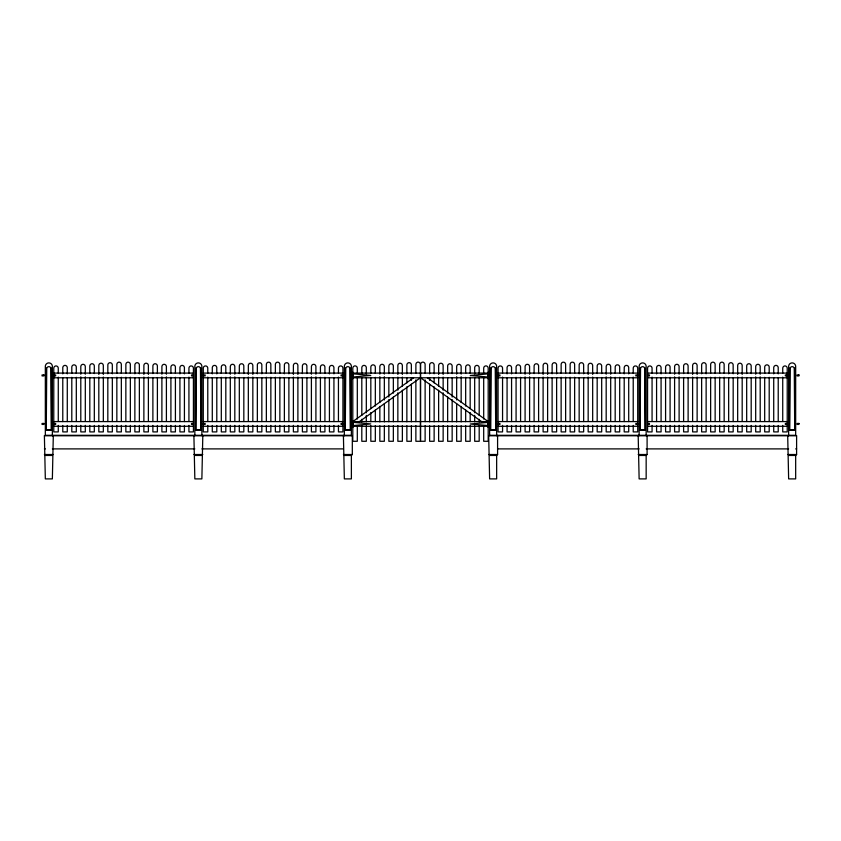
<?xml version="1.0" encoding="UTF-8"?>
<svg xmlns="http://www.w3.org/2000/svg" width="841" height="841" viewBox="0 0 841 841"><rect width="100%" height="100%" fill="white"/><g stroke="black" fill="none" stroke-linecap="round" stroke-linejoin="round"><path stroke-width="1.26" d="M352.537 427.26L352.537 425.62M352.537 422.298L352.537 420.668M352.537 378.755L352.537 377.104M352.537 373.782L352.537 372.164M352.652 427.26L352.652 420.668M352.652 378.755L352.652 372.164M352.074 425.62L352.8 425.62L352.8 422.298L352.232 422.298M352.747 373.782L352.074 373.782L352.8 373.793L352.432 377.104M46.35 368.085L46.266 430.15L51.427 430.15L51.343 368.085M195.858 368.085L195.774 430.15L200.936 430.15L200.852 368.085M345.367 368.085L345.283 430.15L350.445 430.15L350.361 368.085M490.639 368.085L490.555 430.15L495.717 430.15L495.633 368.085M640.148 368.085L640.064 430.15L645.226 430.15L645.142 368.085M789.657 368.085L789.573 430.15L794.734 430.15L794.65 368.085M46.266 430.15L46.739 368.747A2.113 2.113 0 0 1 48.841 366.644A2.113 2.113 0 0 1 50.954 368.747L51.427 430.15M344.347 435.302L343.412 435.775L344.347 478.897L351.38 478.897L351.38 455.454L352.316 454.518L352.316 435.775L351.38 435.302L45.33 435.302L44.394 435.775L45.33 478.897L52.363 478.897L53.298 435.712L52.363 435.302M195.774 430.15L196.247 368.747A2.113 2.113 0 0 1 198.36 366.644A2.113 2.113 0 0 1 200.463 368.747L200.936 430.15M194.839 435.302L193.903 435.775L194.839 478.897L201.872 478.897L202.807 435.712L201.872 435.302M345.283 430.15L345.756 368.747A2.113 2.113 0 0 1 347.869 366.644A2.113 2.113 0 0 1 349.972 368.747L350.445 430.15M490.555 430.15L491.028 368.747A2.113 2.113 0 0 1 493.131 366.644A2.113 2.113 0 0 1 495.244 368.747L495.717 430.15M788.637 435.302L787.702 435.775L788.637 478.897L795.67 478.897L795.67 455.454L796.606 454.518L796.606 435.775L795.67 435.302L489.62 435.302L488.684 435.775L489.62 478.897L496.653 478.897L496.653 455.454L497.588 454.518L497.588 435.712L496.653 435.302M640.064 430.15L640.537 368.747A2.113 2.113 0 0 1 642.64 366.644A2.113 2.113 0 0 1 644.753 368.747L645.226 430.15M639.128 435.302L638.193 435.775L639.128 478.897L646.161 478.897L646.161 455.454L647.097 454.518L647.097 435.712L646.161 435.302M789.573 430.15L790.046 368.747A2.113 2.113 0 0 1 792.159 366.644A2.113 2.113 0 0 1 794.261 368.747L794.734 430.15M413.53 377.788L352.8 421.583L420.384 421.583M359.475 421.583L420.384 377.788L352.8 377.788M352.8 425.62L370.765 423.938L352.8 422.298M488.253 373.782L488.926 373.782L470.256 375.496L488.926 377.104M488.768 422.298L470.256 424.011L488.926 425.62M193.903 435.712L194.839 435.659L194.839 366.413A3.511 3.511 0 0 1 198.36 362.892A3.511 3.511 0 0 1 201.872 366.413L201.872 435.659L202.807 435.712M343.412 435.712L344.347 435.659L344.347 366.413A3.511 3.511 0 0 1 347.869 362.892A3.511 3.511 0 0 1 351.38 366.413L351.38 435.302M638.193 435.712L639.128 435.659L639.128 366.413A3.511 3.511 0 0 1 642.64 362.892A3.511 3.511 0 0 1 646.161 366.413L646.161 435.659L647.097 435.712M787.702 435.712L788.637 435.659L788.637 366.413A3.511 3.511 0 0 1 792.159 362.892A3.511 3.511 0 0 1 795.67 366.413L795.67 435.302M352.074 372.164L352.8 372.164M488.2 372.164L488.926 372.164M53.771 373.089L193.43 373.089M203.28 373.089L342.939 373.089M352.8 373.089L420.384 373.089M420.616 373.089L488.2 373.089M498.061 373.089L637.72 373.089M647.57 373.089L787.229 373.089M53.771 374.949L55.643 374.949L55.643 375.916L53.771 375.916M193.43 374.949L191.559 374.949L191.559 375.916L193.43 375.916M203.28 374.949L205.151 374.949L205.151 375.916L203.28 375.916M342.939 374.939L341.068 374.939L341.068 375.906L342.939 375.906M498.061 374.949L499.932 374.949L499.932 375.916L498.061 375.916M637.72 374.949L635.849 374.949L635.849 375.916L637.72 375.916M647.57 374.949L649.441 374.949L649.441 375.916L647.57 375.916M787.229 374.949L785.357 374.949L785.357 375.916L787.229 375.916M352.074 377.104L370.765 375.433L352.8 373.793M488.568 377.104L488.2 373.793M53.771 377.788L193.43 377.788M203.28 377.788L342.939 377.788M488.2 377.788L420.616 377.788L481.525 421.583M498.061 377.788L637.72 377.788M647.57 377.788L787.229 377.788M352.074 378.755L352.8 378.755M488.2 378.755L488.926 378.755M352.074 420.668L352.8 420.668M488.2 420.668L488.926 420.668M53.771 421.583L193.43 421.583M203.28 421.583L342.939 421.583M420.616 421.583L488.2 421.583L427.47 377.788M498.061 421.583L637.72 421.583M647.57 421.583L787.229 421.583M53.771 423.454L55.643 423.454L55.643 424.421L53.771 424.421M193.43 423.454L191.559 423.454L191.559 424.421L193.43 424.421M203.28 423.454L205.151 423.454L205.151 424.421L203.28 424.421M342.939 423.444L341.068 423.444L341.068 424.411L342.939 424.411M498.061 423.454L499.932 423.454L499.932 424.421L498.061 424.421M637.72 423.454L635.849 423.454L635.849 424.421L637.72 424.421M647.57 423.454L649.441 423.454L649.441 424.421L647.57 424.421M787.229 423.454L785.357 423.454L785.357 424.421L787.229 424.421M53.771 426.282L193.43 426.282M203.28 426.282L342.939 426.282M352.8 426.282L420.384 426.282M420.616 426.282L488.2 426.282M498.061 426.282L637.72 426.282M647.57 426.282L787.229 426.282M352.074 427.26L352.8 427.26M488.2 427.26L488.926 427.26M46.739 429.677L50.954 429.677M196.247 429.677L200.463 429.677M345.756 429.677L349.972 429.677M491.028 429.677L495.244 429.677M640.537 429.677L644.753 429.677M790.046 429.677L794.261 429.677M44.394 435.775L352.316 435.775M488.684 435.775L796.606 435.775M44.394 448.894L45.33 448.894M52.363 448.894L194.839 448.894M201.872 448.894L343.412 448.894M497.588 448.894L639.128 448.894M646.161 448.894L788.637 448.894M795.67 448.894L796.606 448.894M44.394 454.518L53.298 454.518M193.903 454.518L202.807 454.518M343.412 454.518L352.316 454.518M488.684 454.518L497.588 454.518M638.193 454.518L647.097 454.518M787.702 454.518L796.606 454.518M45.33 455.454L52.363 455.454M194.839 455.454L201.872 455.454M344.347 455.454L351.38 455.454M489.62 455.454L496.653 455.454M639.128 455.454L646.161 455.454M788.637 455.454L795.67 455.454M497.588 435.712L496.653 435.659L496.653 366.413A3.511 3.511 0 0 0 493.131 362.892A3.511 3.511 0 0 0 489.62 366.413L489.62 435.302M53.298 435.712L52.363 435.659L52.363 366.413A3.511 3.511 0 0 0 48.841 362.892A3.511 3.511 0 0 0 45.33 366.413L45.33 435.302M488.2 422.298L488.2 425.62M782.729 373.183L782.74 367.843A2.26 2.26 0 0 1 787.218 367.843L787.229 431.906L782.729 431.906L782.729 425.388M782.729 377.104L782.729 421.467M778.219 373.877L778.209 367.307A2.26 2.26 0 0 0 773.731 367.307L773.72 373.877M778.219 377.746L778.219 421.593M778.219 425.462L778.219 431.906L773.72 431.906L773.72 425.462M773.72 377.746L773.72 421.593M769.2 373.393L769.189 366.76A2.26 2.26 0 0 0 764.711 366.76L764.69 373.393M769.2 377.294L769.2 421.509M769.2 425.409L769.2 431.906L764.69 431.906L764.69 425.409M764.69 377.294L764.69 421.509M760.201 374.224L760.19 366.234A2.26 2.26 0 0 0 755.712 366.234L755.691 374.224M760.201 376.842L760.201 421.425M760.201 425.357L760.201 431.906L755.691 431.906L755.691 425.357M755.691 376.842L755.691 421.425M751.192 373.593L751.181 365.698A2.26 2.26 0 0 0 746.692 365.698L746.682 373.593M751.192 377.483L751.192 421.541M751.192 425.43L751.192 431.906L746.682 431.906L746.682 425.43M746.682 377.483L746.682 421.541M742.183 374.434L742.172 365.162A2.26 2.26 0 0 0 737.683 365.162L737.673 374.434M742.183 377.041L742.183 421.457M742.183 425.378L742.183 431.906L737.673 431.906L737.673 425.378M737.673 377.041L737.673 421.457M733.173 373.793L733.152 364.616A2.26 2.26 0 0 0 728.674 364.616L728.663 373.793M733.173 377.662L733.173 421.572M733.173 425.451L733.173 431.906L728.663 431.906L728.663 425.451M728.663 377.662L728.663 421.572M724.154 373.33L724.143 364.079A2.26 2.26 0 0 0 719.665 364.079L719.654 373.33M724.154 377.231L724.154 421.499M724.154 425.399L724.154 431.906L719.654 431.906L719.654 425.399M719.654 377.231L719.654 421.499M715.144 373.33L715.134 364.079A2.26 2.26 0 0 0 710.656 364.079L710.645 373.33M715.144 377.231L715.144 421.499M715.144 425.399L715.144 431.906L710.645 431.906L710.645 425.399M710.645 377.231L710.645 421.499M706.135 373.793L706.125 364.616A2.26 2.26 0 0 0 701.646 364.616L701.636 373.793M706.135 377.662L706.135 421.572M706.135 425.451L706.135 431.906L701.636 431.906L701.636 425.451M701.636 377.662L701.636 421.572M697.126 374.434L697.115 365.162A2.26 2.26 0 0 0 692.627 365.162L692.616 374.434M697.126 377.041L697.126 421.457M697.126 425.378L697.126 431.906L692.616 431.906L692.616 425.378M692.616 377.041L692.616 421.457M688.117 373.593L688.106 365.698A2.26 2.26 0 0 0 683.617 365.698L683.607 373.593M688.117 377.483L688.117 421.541M688.117 425.43L688.117 431.906L683.607 431.906L683.607 425.43M683.607 377.483L683.607 421.541M679.107 374.224L679.086 366.234A2.26 2.26 0 0 0 674.608 366.234L674.598 374.224M679.107 376.842L679.107 421.425M679.107 425.357L679.107 431.906L674.598 431.906L674.598 425.357M674.598 376.842L674.598 421.425M670.088 373.393L670.077 366.76A2.26 2.26 0 0 0 665.599 366.76L665.588 373.393M670.088 377.294L670.088 421.509M670.088 425.409L670.088 431.906L665.588 431.906L665.588 425.409M665.588 377.294L665.588 421.509M661.079 373.877L661.068 367.307A2.26 2.26 0 0 0 656.59 367.307L656.579 373.877M661.079 377.746L661.079 421.593M661.079 425.462L661.079 431.906L656.579 431.906L656.579 425.462M656.579 377.746L656.579 421.593M652.069 373.183L652.059 367.843A2.26 2.26 0 0 0 647.581 367.843L647.57 431.906L652.069 431.906L652.069 425.388M652.069 377.104L652.069 421.467M633.22 373.183L633.231 367.843A2.26 2.26 0 0 1 637.709 367.843L637.72 431.906L633.22 431.906L633.22 425.388M633.22 377.104L633.22 421.467M628.711 373.877L628.7 367.307A2.26 2.26 0 0 0 624.222 367.307L624.201 373.877M628.711 377.746L628.711 421.593M628.711 425.462L628.711 431.906L624.201 431.906L624.201 425.462M624.201 377.746L624.201 421.593M619.691 373.393L619.68 366.76A2.26 2.26 0 0 0 615.192 366.76L615.181 373.393M619.691 377.294L619.691 421.509M619.691 425.409L619.691 431.906L615.181 431.906L615.181 425.409M615.181 377.294L615.181 421.509M610.692 374.224L610.682 366.234A2.26 2.26 0 0 0 606.193 366.234L606.182 374.224M610.692 376.842L610.692 421.425M610.692 425.357L610.692 431.906L606.182 431.906L606.182 425.357M606.182 376.842L606.182 421.425M601.683 373.593L601.672 365.698A2.26 2.26 0 0 0 597.184 365.698L597.173 373.593M601.683 377.483L601.683 421.541M601.683 425.43L601.683 431.906L597.173 431.906L597.173 425.43M597.173 377.483L597.173 421.541M592.674 374.434L592.653 365.162A2.26 2.26 0 0 0 588.174 365.162L588.164 374.434M592.674 377.041L592.674 421.457M592.674 425.378L592.674 431.906L588.164 431.906L588.164 425.378M588.164 377.041L588.164 421.457M583.654 373.793L583.643 364.616A2.26 2.26 0 0 0 579.165 364.616L579.155 373.793M583.654 377.662L583.654 421.572M583.654 425.451L583.654 431.906L579.155 431.906L579.155 425.451M579.155 377.662L579.155 421.572M574.645 373.33L574.634 364.079A2.26 2.26 0 0 0 570.156 364.079L570.145 373.33M574.645 377.231L574.645 421.499M574.645 425.399L574.645 431.906L570.145 431.906L570.145 425.399M570.145 377.231L570.145 421.499M565.636 373.33L565.625 364.079A2.26 2.26 0 0 0 561.147 364.079L561.136 373.33M565.636 377.231L565.636 421.499M565.636 425.399L565.636 431.906L561.136 431.906L561.136 425.399M561.136 377.231L561.136 421.499M556.626 373.793L556.616 364.616A2.26 2.26 0 0 0 552.138 364.616L552.117 373.793M556.626 377.662L556.626 421.572M556.626 425.451L556.626 431.906L552.117 431.906L552.117 425.451M552.117 377.662L552.117 421.572M547.617 374.434L547.607 365.162A2.26 2.26 0 0 0 543.118 365.162L543.107 374.434M547.617 377.041L547.617 421.457M547.617 425.378L547.617 431.906L543.107 431.906L543.107 425.378M543.107 377.041L543.107 421.457M538.608 373.593L538.597 365.698A2.26 2.26 0 0 0 534.109 365.698L534.098 373.593M538.608 377.483L538.608 421.541M538.608 425.43L538.608 431.906L534.098 431.906L534.098 425.43M534.098 377.483L534.098 421.541M529.599 374.224L529.578 366.234A2.26 2.26 0 0 0 525.099 366.234L525.089 374.224M529.599 376.842L529.599 421.425M529.599 425.357L529.599 431.906L525.089 431.906L525.089 425.357M525.089 376.842L525.089 421.425M520.579 373.393L520.568 366.76A2.26 2.26 0 0 0 516.09 366.76L516.08 373.393M520.579 377.294L520.579 421.509M520.579 425.409L520.579 431.906L516.08 431.906L516.08 425.409M516.08 377.294L516.08 421.509M511.57 373.877L511.559 367.307A2.26 2.26 0 0 0 507.081 367.307L507.07 373.877M511.57 377.746L511.57 421.593M511.57 425.462L511.57 431.906L507.07 431.906L507.07 425.462M507.07 377.746L507.07 421.593M502.561 373.183L502.55 367.843A2.26 2.26 0 0 0 498.072 367.843L498.061 431.906L502.561 431.906L502.561 425.388M502.561 377.104L502.561 421.467M488.463 372.164L488.463 373.782M488.463 377.104L488.463 378.755M488.463 420.668L488.463 422.298M488.463 425.62L488.463 427.26M488.348 372.164L488.348 378.755M488.348 420.668L488.348 427.26M483.691 373.204L483.701 367.843A2.26 2.26 0 0 1 488.19 367.843L488.2 441.283L483.691 441.283L483.691 425.567M483.691 377.136L483.691 419.028M479.191 373.909L479.17 367.307A2.26 2.26 0 0 0 474.692 367.307L474.681 373.909M479.191 377.798L479.191 415.37M479.191 419.26L479.191 421.846M479.191 425.735L479.191 441.283L474.681 441.283L474.681 425.735M474.681 377.798L474.681 412.773M474.681 415.37L474.681 421.846M470.172 373.415L470.161 366.76A2.26 2.26 0 0 0 465.683 366.76L465.672 373.415M470.172 377.336L470.172 408.652M470.172 412.574L470.172 421.709M470.172 425.62L470.172 441.283L465.672 441.283L465.672 425.62M465.672 377.336L465.672 406.045M465.672 409.956L465.672 421.709M461.162 374.108L461.152 366.234A2.26 2.26 0 0 0 456.674 366.234L456.663 374.108M461.162 376.694L461.162 402.524M461.162 406.403L461.162 421.909M461.162 425.777L461.162 441.283L456.663 441.283L456.663 425.777M456.663 376.694L456.663 399.948M456.663 403.817L456.663 421.909M452.153 373.625L452.143 365.698A2.26 2.26 0 0 0 447.664 365.698L447.654 373.625M452.153 377.535L452.153 397.047M452.153 399.654L452.153 421.762M452.153 425.672L452.153 441.283L447.654 441.283L447.654 425.672M447.654 377.535L447.654 393.146M447.654 397.047L447.654 421.762M443.144 374.455L443.133 365.162A2.26 2.26 0 0 0 438.655 365.162L438.634 374.455M443.144 377.083L443.144 390.182M443.144 392.8L443.144 421.625M443.144 425.557L443.144 441.283L438.634 441.283L438.634 425.557M438.634 377.083L438.634 386.25M438.634 390.182L438.634 421.625M434.135 373.825L434.124 364.616A2.26 2.26 0 0 0 429.635 364.616L429.625 373.825M434.135 377.725L434.135 382.907M434.135 386.797L434.135 421.825M434.135 425.714L434.135 441.283L429.625 441.283L429.625 425.714M429.625 377.725L429.625 380.311M429.625 384.211L429.625 421.825M425.125 373.362L425.115 364.079A2.26 2.26 0 0 0 420.626 364.079L420.616 441.283L425.125 441.283L425.125 425.609M425.125 379.89L425.125 421.688M415.875 373.362L415.885 364.079A2.26 2.26 0 0 1 420.374 364.079L420.384 441.283L415.875 441.283L415.875 425.609M415.875 379.89L415.875 421.688M411.375 373.825L411.365 364.616A2.26 2.26 0 0 0 406.876 364.616L406.865 373.825M411.375 377.725L411.375 380.311M411.375 384.211L411.375 421.825M411.375 425.714L411.375 441.283L406.865 441.283L406.865 425.714M406.865 377.725L406.865 382.907M406.865 386.797L406.865 421.825M402.366 374.455L402.345 365.162A2.26 2.26 0 0 0 397.867 365.162L397.856 374.455M402.366 377.083L402.366 386.25M402.366 390.182L402.366 421.625M402.366 425.557L402.366 441.283L397.856 441.283L397.856 425.557M397.856 377.083L397.856 390.182M397.856 392.8L397.856 421.625M393.346 373.625L393.336 365.698A2.26 2.26 0 0 0 388.857 365.698L388.847 373.625M393.346 377.535L393.346 393.146M393.346 397.047L393.346 421.762M393.346 425.672L393.346 441.283L388.847 441.283L388.847 425.672M388.847 377.535L388.847 397.047M388.847 399.654L388.847 421.762M384.337 374.108L384.326 366.234A2.26 2.26 0 0 0 379.848 366.234L379.838 374.108M384.337 376.694L384.337 399.948M384.337 403.817L384.337 421.909M384.337 425.777L384.337 441.283L379.838 441.283L379.838 425.777M379.838 376.694L379.838 402.524M379.838 406.403L379.838 421.909M375.328 373.415L375.317 366.76A2.26 2.26 0 0 0 370.839 366.76L370.828 373.415M375.328 377.336L375.328 406.045M375.328 409.956L375.328 421.709M375.328 425.62L375.328 441.283L370.828 441.283L370.828 425.62M370.828 377.336L370.828 408.652M370.828 412.574L370.828 421.709M366.319 373.909L366.308 367.307A2.26 2.26 0 0 0 361.83 367.307L361.809 373.909M366.319 377.798L366.319 412.773M366.319 415.37L366.319 421.846M366.319 425.735L366.319 441.283L361.809 441.283L361.809 425.735M361.809 377.798L361.809 415.37M361.809 419.26L361.809 421.846M357.309 373.204L357.299 367.843A2.26 2.26 0 0 0 352.81 367.843L352.8 441.283L357.309 441.283L357.309 425.567M357.309 377.136L357.309 419.028M338.439 373.183L338.45 367.843A2.26 2.26 0 0 1 342.928 367.843L342.939 431.906L338.439 431.906L338.439 425.388M338.439 377.104L338.439 421.467M333.93 373.877L333.919 367.307A2.26 2.26 0 0 0 329.441 367.307L329.43 373.877M333.93 377.746L333.93 421.593M333.93 425.462L333.93 431.906L329.43 431.906L329.43 425.462M329.43 377.746L329.43 421.593M324.92 373.393L324.91 366.76A2.26 2.26 0 0 0 320.432 366.76L320.421 373.393M324.92 377.294L324.92 421.509M324.92 425.409L324.92 431.906L320.421 431.906L320.421 425.409M320.421 377.294L320.421 421.509M315.911 374.224L315.901 366.234A2.26 2.26 0 0 0 311.422 366.234L311.401 374.224M315.911 376.842L315.911 421.425M315.911 425.357L315.911 431.906L311.401 431.906L311.401 425.357M311.401 376.842L311.401 421.425M306.902 373.593L306.891 365.698A2.26 2.26 0 0 0 302.403 365.698L302.392 373.593M306.902 377.483L306.902 421.541M306.902 425.43L306.902 431.906L302.392 431.906L302.392 425.43M302.392 377.483L302.392 421.541M297.893 374.434L297.882 365.162A2.26 2.26 0 0 0 293.393 365.162L293.383 374.434M297.893 377.041L297.893 421.457M297.893 425.378L297.893 431.906L293.383 431.906L293.383 425.378M293.383 377.041L293.383 421.457M288.884 373.793L288.862 364.616A2.26 2.26 0 0 0 284.384 364.616L284.374 373.793M288.884 377.662L288.884 421.572M288.884 425.451L288.884 431.906L284.374 431.906L284.374 425.451M284.374 377.662L284.374 421.572M279.864 373.33L279.853 364.079A2.26 2.26 0 0 0 275.375 364.079L275.364 373.33M279.864 377.231L279.864 421.499M279.864 425.399L279.864 431.906L275.364 431.906L275.364 425.399M275.364 377.231L275.364 421.499M270.855 373.33L270.844 364.079A2.26 2.26 0 0 0 266.366 364.079L266.355 373.33M270.855 377.231L270.855 421.499M270.855 425.399L270.855 431.906L266.355 431.906L266.355 425.399M266.355 377.231L266.355 421.499M261.845 373.793L261.835 364.616A2.26 2.26 0 0 0 257.357 364.616L257.346 373.793M261.845 377.662L261.845 421.572M261.845 425.451L261.845 431.906L257.346 431.906L257.346 425.451M257.346 377.662L257.346 421.572M252.836 374.434L252.826 365.162A2.26 2.26 0 0 0 248.347 365.162L248.326 374.434M252.836 377.041L252.836 421.457M252.836 425.378L252.836 431.906L248.326 431.906L248.326 425.378M248.326 377.041L248.326 421.457M243.827 373.593L243.816 365.698A2.26 2.26 0 0 0 239.328 365.698L239.317 373.593M243.827 377.483L243.827 421.541M243.827 425.43L243.827 431.906L239.317 431.906L239.317 425.43M239.317 377.483L239.317 421.541M234.818 374.224L234.807 366.234A2.26 2.26 0 0 0 230.318 366.234L230.308 374.224M234.818 376.842L234.818 421.425M234.818 425.357L234.818 431.906L230.308 431.906L230.308 425.357M230.308 376.842L230.308 421.425M225.819 373.393L225.809 366.76A2.26 2.26 0 0 0 221.32 366.76L221.309 373.393M225.819 377.294L225.819 421.509M225.819 425.409L225.819 431.906L221.309 431.906L221.309 425.409M221.309 377.294L221.309 421.509M216.799 373.877L216.778 367.307A2.26 2.26 0 0 0 212.3 367.307L212.289 373.877M216.799 377.746L216.799 421.593M216.799 425.462L216.799 431.906L212.289 431.906L212.289 425.462M212.289 377.746L212.289 421.593M207.78 373.183L207.769 367.843A2.26 2.26 0 0 0 203.291 367.843L203.28 431.906L207.78 431.906L207.78 425.388M207.78 377.104L207.78 421.467M188.931 373.183L188.941 367.843A2.26 2.26 0 0 1 193.419 367.843L193.43 431.906L188.931 431.906L188.931 425.388M188.931 377.104L188.931 421.467M184.421 373.877L184.41 367.307A2.26 2.26 0 0 0 179.932 367.307L179.921 373.877M184.421 377.746L184.421 421.593M184.421 425.462L184.421 431.906L179.921 431.906L179.921 425.462M179.921 377.746L179.921 421.593M175.412 373.393L175.401 366.76A2.26 2.26 0 0 0 170.923 366.76L170.912 373.393M175.412 377.294L175.412 421.509M175.412 425.409L175.412 431.906L170.912 431.906L170.912 425.409M170.912 377.294L170.912 421.509M166.402 374.224L166.392 366.234A2.26 2.26 0 0 0 161.914 366.234L161.893 374.224M166.402 376.842L166.402 421.425M166.402 425.357L166.402 431.906L161.893 431.906L161.893 425.357M161.893 376.842L161.893 421.425M157.393 373.593L157.383 365.698A2.26 2.26 0 0 0 152.894 365.698L152.883 373.593M157.393 377.483L157.393 421.541M157.393 425.43L157.393 431.906L152.883 431.906L152.883 425.43M152.883 377.483L152.883 421.541M148.384 374.434L148.373 365.162A2.26 2.26 0 0 0 143.885 365.162L143.874 374.434M148.384 377.041L148.384 421.457M148.384 425.378L148.384 431.906L143.874 431.906L143.874 425.378M143.874 377.041L143.874 421.457M139.364 373.793L139.354 364.616A2.26 2.26 0 0 0 134.875 364.616L134.865 373.793M139.364 377.662L139.364 421.572M139.364 425.451L139.364 431.906L134.865 431.906L134.865 425.451M134.865 377.662L134.865 421.572M130.355 373.33L130.344 364.079A2.26 2.26 0 0 0 125.866 364.079L125.856 373.33M130.355 377.231L130.355 421.499M130.355 425.399L130.355 431.906L125.856 431.906L125.856 425.399M125.856 377.231L125.856 421.499M121.346 373.33L121.335 364.079A2.26 2.26 0 0 0 116.857 364.079L116.846 373.33M121.346 377.231L121.346 421.499M121.346 425.399L121.346 431.906L116.846 431.906L116.846 425.399M116.846 377.231L116.846 421.499M112.337 373.793L112.326 364.616A2.26 2.26 0 0 0 107.848 364.616L107.827 373.793M112.337 377.662L112.337 421.572M112.337 425.451L112.337 431.906L107.827 431.906L107.827 425.451M107.827 377.662L107.827 421.572M103.327 374.434L103.317 365.162A2.26 2.26 0 0 0 98.828 365.162L98.817 374.434M103.327 377.041L103.327 421.457M103.327 425.378L103.327 431.906L98.817 431.906L98.817 425.378M98.817 377.041L98.817 421.457M94.318 373.593L94.308 365.698A2.26 2.26 0 0 0 89.819 365.698L89.808 373.593M94.318 377.483L94.318 421.541M94.318 425.43L94.318 431.906L89.808 431.906L89.808 425.43M89.808 377.483L89.808 421.541M85.309 374.224L85.288 366.234A2.26 2.26 0 0 0 80.81 366.234L80.799 374.224M85.309 376.842L85.309 421.425M85.309 425.357L85.309 431.906L80.799 431.906L80.799 425.357M80.799 376.842L80.799 421.425M76.31 373.393L76.289 366.76A2.26 2.26 0 0 0 71.811 366.76L71.8 373.393M76.31 377.294L76.31 421.509M76.31 425.409L76.31 431.906L71.8 431.906L71.8 425.409M71.8 377.294L71.8 421.509M67.28 373.877L67.269 367.307A2.26 2.26 0 0 0 62.791 367.307L62.781 373.877M67.28 377.746L67.28 421.593M67.28 425.462L67.28 431.906L62.781 431.906L62.781 425.462M62.781 377.746L62.781 421.593M58.271 373.183L58.26 367.843A2.26 2.26 0 0 0 53.782 367.843L53.771 431.906L58.271 431.906L58.271 425.388M58.271 377.104L58.271 421.467M43.921 374.949L42.05 374.949L42.05 375.916L43.921 375.916L43.921 374.949M798.95 374.949L797.079 374.949L797.079 375.916L798.95 375.916L798.95 374.949M43.921 423.454L42.05 423.454L42.05 424.421L43.921 424.421L43.921 423.454M798.95 423.454L797.079 423.454L797.079 424.421L798.95 424.421L798.95 423.454"/></g></svg>
